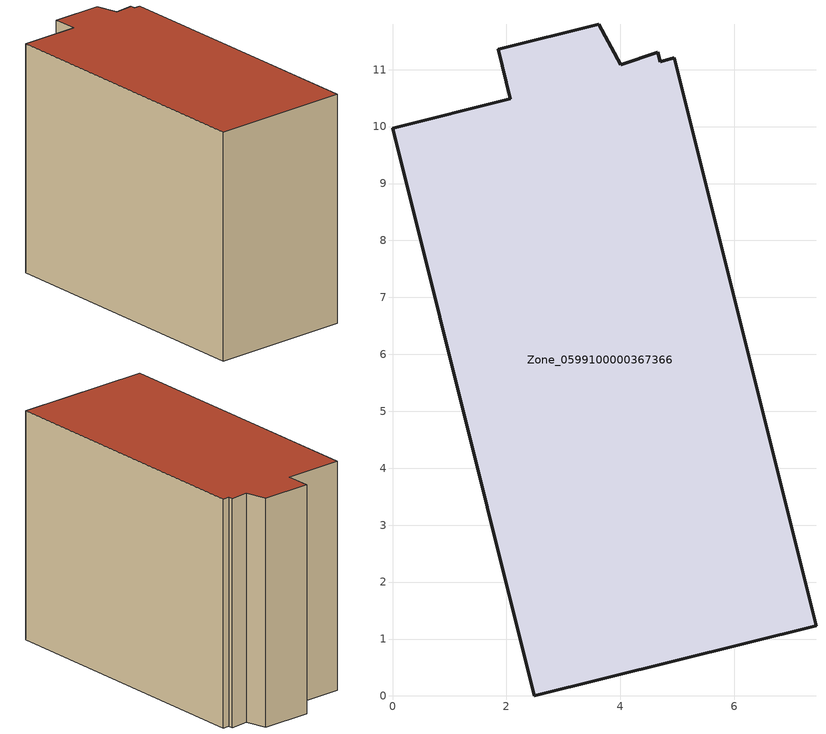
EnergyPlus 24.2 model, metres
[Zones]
Zone_0599100000367366
 floor ground (C_G): 1.85,11.36 3.62,11.8 4.01,11.09 4.66,11.31 4.7,11.14 4.95,11.21 7.44,1.24 2.49,0 0,9.97 2.07,10.49 z0
 wall outside (C_F): 2.49,0 7.44,1.24 4.95,11.21 4.7,11.14 4.66,11.31 4.01,11.09 3.62,11.8 1.85,11.36 2.07,10.49 0,9.97 2.49,0 z0:8.42
 roof outside (C_R): 3.62,11.8 1.85,11.36 2.07,10.49 0,9.97 2.49,0 7.44,1.24 4.95,11.21 4.7,11.14 4.66,11.31 4.01,11.09 z8.42
[BUILDING]
Pand.0599100000367366: North Axis=0; Terrain=City; Loads Convergence Tolerance Value=0.04; Temperature Convergence Tolerance Value=0.4; Solar Distribution=FullExterior; Maximum Number of Warmup Days=25; Minimum Number of Warmup Days=1
[Site:Location]
Rotterdam.The.Hague.AP_ZH_NLD Design_Conditions: Latitude=51.96; Longitude=4.45; Time Zone=1; Elevation=-4.5
[SITE:GROUNDTEMPERATURE:BUILDINGSURFACE]
18, 18, 18, 18, 18, 18, 18, 18, 18, 18, 18, 18
[MATERIAL] Thermal Absorptance=0.9; Solar Absorptance=0.7; Visible Absorptance=0.7
Name | Roughness | Thickness | Conductivity | Density | Specific Heat
G.TI.1992-2005 | MediumSmooth | 0.15 | 0.06 | 540 | 1210
F.TI.1992-2005 | Rough | 0.3 | 0.12 | 1920 | 840
R.TI.1992-2005 | MediumRough | 0.2 | 0.08 | 1500 | 1000
[CONSTRUCTION]
C_G: G.TI.1992-2005
C_F: F.TI.1992-2005
C_R: R.TI.1992-2005
[ZONE]
Zone_0599100000367366: Type=1; Multiplier=1; Ceiling Height=Autocalculate; Volume=Autocalculate; Floor Area=autocalculate; Part of Total Floor Area=Yes
[ZONEINFILTRATION:DESIGNFLOWRATE]
Infil_Zone_0599100000367366: Zone or ZoneList or Space or SpaceList=Zone_0599100000367366; Schedule=AlwaysOn; Design Flow Rate Calculation Method=Flow/Area; Flow Rate per Floor Area=0.0015; Constant Term Coefficient=1; Temperature Term Coefficient=0; Velocity Term Coefficient=0; Velocity Squared Term Coefficient=0
[HVACTEMPLATE:ZONE:IDEALLOADSAIRSYSTEM]
Zone_0599100000367366: Maximum Heating Supply Air Temperature=50; Minimum Cooling Supply Air Temperature=13; Maximum Heating Supply Air Humidity Ratio=0.0156; Minimum Cooling Supply Air Humidity Ratio=0.0077; Heating Limit=NoLimit; Cooling Limit=NoLimit; Dehumidification Control Type=ConstantSensibleHeatRatio; Cooling Sensible Heat Ratio=0.7; Dehumidification Setpoint=60; Humidification Control Type=None; Humidification Setpoint=30; Outdoor Air Method=None; Outdoor Air Flow Rate per Person=0.00944; Outdoor Air Flow Rate per Zone Floor Area=0; Outdoor Air Flow Rate per Zone=0; Demand Controlled Ventilation Type=None; Outdoor Air Economizer Type=NoEconomizer; Heat Recovery Type=None; Sensible Heat Recovery Effectiveness=0.7; Latent Heat Recovery Effectiveness=0.65
[ZONECONTROL:THERMOSTAT]
ThermostatControl_Zone_0599100000367366: Zone or ZoneList=Zone_0599100000367366; Control Type Schedule=DualSetpointControlType; Control 1=Thermostat_Zone_0599100000367366; Temperature Difference Between Cutout And Setpoint=0
[THERMOSTATSETPOINT:DUALSETPOINT]
Thermostat_Zone_0599100000367366: Heating Setpoint Temperature Schedule=HeatingSetpoint_Zone_0599100000367366; Cooling Setpoint Temperature Schedule=CoolingSetpoint_Zone_0599100000367366
[SCHEDULE:COMPACT]
HeatingSetpoint_Zone_0599100000367366: Through: 12/31, For: AllDays, Until: 24:00, 21
CoolingSetpoint_Zone_0599100000367366: Through: 12/31, For: AllDays, Until: 24:00, 24
DualSetpointControlType: Through: 12/31, For: AllDays, Until: 24:00, 4
AlwaysOn: Through: 12/31, For: AllDays, Until: 24:00, 1
